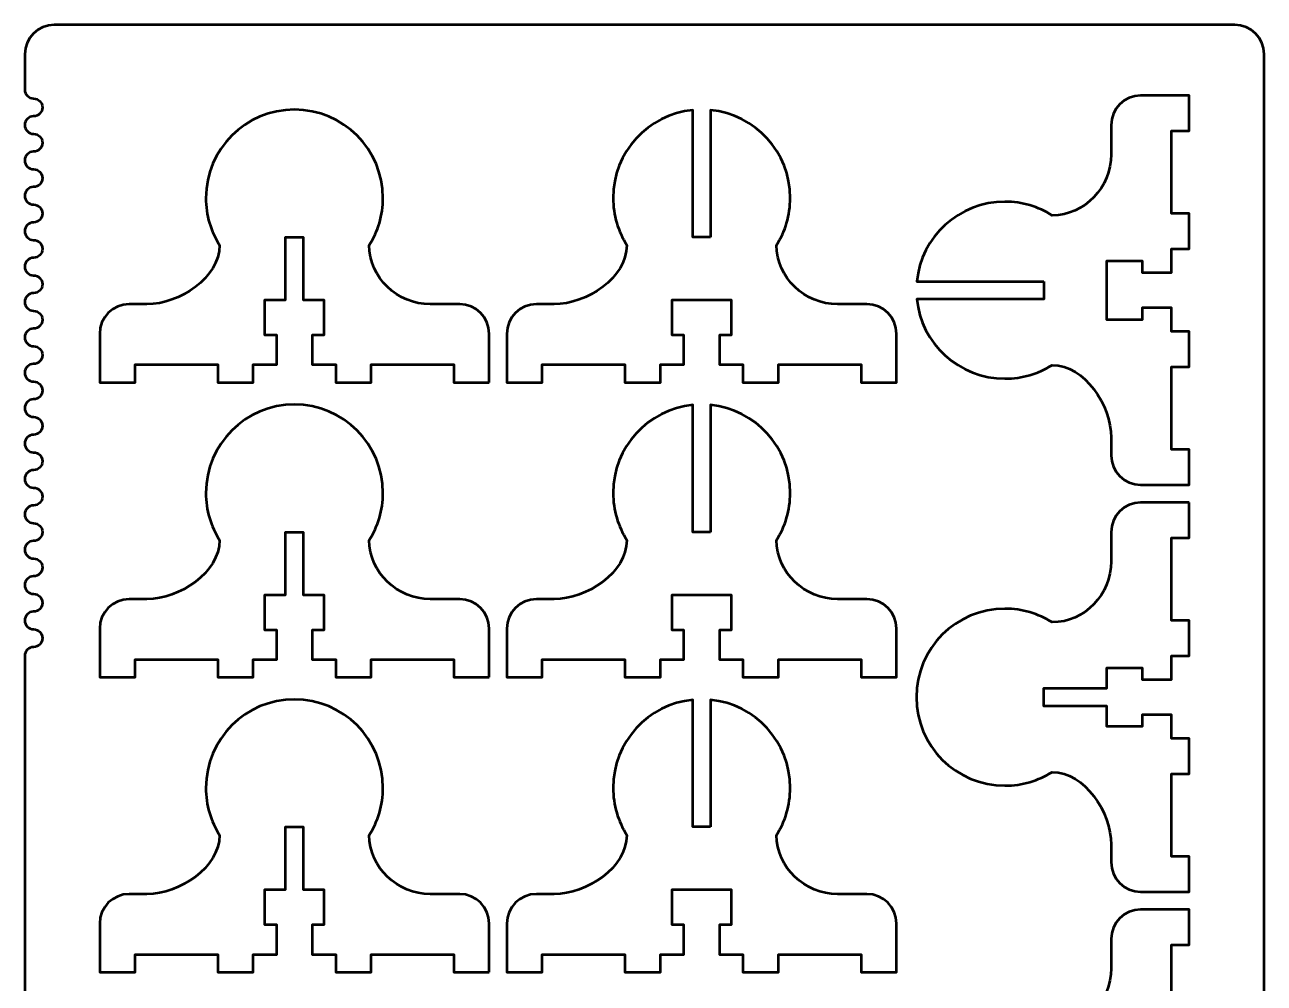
# Model space of a CAD drawing. Header units: centimetres. Extents: x -21 to 0, y -29.7 to 0.
# Drawn here: x -21 to 0, y -16.25 to 0 of the extents above; entities that cross this region are included whole.
import ezdxf

# ---------------------------------------------------------------- set-up
doc = ezdxf.new("R2010")
doc.units = ezdxf.units.CM
doc.header["$MEASUREMENT"] = 0
doc.layers.add('Layer 1', color=7, linetype='Continuous')

msp = doc.modelspace()

# ---------------------------------------------------------------- linework, layer by layer
at = {"layer": 'Layer 1', "color": 1, "lineweight": 53}
msp.add_open_spline([(-21.00003, -29.19995), (-21.00003, -29.19995), (-21.00003, -10.69992), (-21.00003, -10.69992), (-21.00003, -10.69992), (-21.00003, -10.61709), (-20.93286, -10.54992), (-20.85003, -10.54992), (-20.85003, -10.54992), (-20.7672, -10.54992), (-20.70003, -10.48275), (-20.70003, -10.39992), (-20.70003, -10.39992), (-20.70003, -10.31709), (-20.7672, -10.24992), (-20.85003, -10.24992), (-20.85003, -10.24992), (-20.93286, -10.24992), (-21.00003, -10.18275), (-21.00003, -10.09992), (-21.00003, -10.09992), (-21.00003, -10.01709), (-20.93286, -9.94992), (-20.85003, -9.94992), (-20.85003, -9.94992), (-20.7672, -9.94992), (-20.70003, -9.88275), (-20.70003, -9.79992), (-20.70003, -9.79992), (-20.70003, -9.71709), (-20.7672, -9.64992), (-20.85003, -9.64992), (-20.85003, -9.64992), (-20.93286, -9.64992), (-21.00003, -9.58275), (-21.00003, -9.49992), (-21.00003, -9.49992), (-21.00003, -9.41709), (-20.93286, -9.34992), (-20.85003, -9.34992), (-20.85003, -9.34992), (-20.7672, -9.34992), (-20.70003, -9.28275), (-20.70003, -9.19992), (-20.70003, -9.19992), (-20.70003, -9.11709), (-20.7672, -9.04992), (-20.85003, -9.04992), (-20.85003, -9.04992), (-20.93286, -9.04992), (-21.00003, -8.98275), (-21.00003, -8.89992), (-21.00003, -8.89992), (-21.00003, -8.81709), (-20.93286, -8.74992), (-20.85003, -8.74992), (-20.85003, -8.74992), (-20.7672, -8.74992), (-20.70003, -8.68275), (-20.70003, -8.59992), (-20.70003, -8.59992), (-20.70003, -8.51709), (-20.7672, -8.44992), (-20.85003, -8.44992), (-20.85003, -8.44992), (-20.93286, -8.44992), (-21.00003, -8.38275), (-21.00003, -8.29992), (-21.00003, -8.29992), (-21.00003, -8.21709), (-20.93286, -8.14992), (-20.85003, -8.14992), (-20.85003, -8.14992), (-20.7672, -8.14992), (-20.70003, -8.08275), (-20.70003, -7.99992), (-20.70003, -7.99992), (-20.70003, -7.91709), (-20.7672, -7.84992), (-20.85003, -7.84992), (-20.85003, -7.84992), (-20.93286, -7.84992), (-21.00003, -7.78275), (-21.00003, -7.69992), (-21.00003, -7.69992), (-21.00003, -7.61709), (-20.93286, -7.54992), (-20.85003, -7.54992), (-20.85003, -7.54992), (-20.7672, -7.54992), (-20.70003, -7.48275), (-20.70003, -7.39992), (-20.70003, -7.39992), (-20.70003, -7.31709), (-20.7672, -7.24992), (-20.85003, -7.24992), (-20.85003, -7.24992), (-20.93286, -7.24992), (-21.00003, -7.18275), (-21.00003, -7.09992), (-21.00003, -7.09992), (-21.00003, -7.01709), (-20.93286, -6.94992), (-20.85003, -6.94992), (-20.85003, -6.94992), (-20.7672, -6.94992), (-20.70003, -6.88275), (-20.70003, -6.79992), (-20.70003, -6.79992), (-20.70003, -6.71709), (-20.7672, -6.64992), (-20.85003, -6.64992), (-20.85003, -6.64992), (-20.93286, -6.64992), (-21.00003, -6.58275), (-21.00003, -6.49992), (-21.00003, -6.49992), (-21.00003, -6.41709), (-20.93286, -6.34992), (-20.85003, -6.34992), (-20.85003, -6.34992), (-20.7672, -6.34992), (-20.70003, -6.28275), (-20.70003, -6.19992), (-20.70003, -6.19992), (-20.70003, -6.11709), (-20.7672, -6.04992), (-20.85003, -6.04992), (-20.85003, -6.04992), (-20.93286, -6.04992), (-21.00003, -5.98275), (-21.00003, -5.89992), (-21.00003, -5.89992), (-21.00003, -5.81709), (-20.93286, -5.74992), (-20.85003, -5.74992), (-20.85003, -5.74992), (-20.7672, -5.74992), (-20.70003, -5.68275), (-20.70003, -5.59992), (-20.70003, -5.59992), (-20.70003, -5.51709), (-20.7672, -5.44992), (-20.85003, -5.44992), (-20.85003, -5.44992), (-20.93286, -5.44992), (-21.00003, -5.38275), (-21.00003, -5.29992), (-21.00003, -5.29992), (-21.00003, -5.21709), (-20.93286, -5.14992), (-20.85003, -5.14992), (-20.85003, -5.14992), (-20.7672, -5.14992), (-20.70003, -5.08275), (-20.70003, -4.99992), (-20.70003, -4.99992), (-20.70003, -4.91709), (-20.7672, -4.84992), (-20.85003, -4.84992), (-20.85003, -4.84992), (-20.93286, -4.84992), (-21.00003, -4.78275), (-21.00003, -4.69992), (-21.00003, -4.69992), (-21.00003, -4.61709), (-20.93286, -4.54992), (-20.85003, -4.54992), (-20.85003, -4.54992), (-20.7672, -4.54992), (-20.70003, -4.48275), (-20.70003, -4.39992), (-20.70003, -4.39992), (-20.70003, -4.31709), (-20.7672, -4.24992), (-20.85003, -4.24992), (-20.85003, -4.24992), (-20.93286, -4.24992), (-21.00003, -4.18275), (-21.00003, -4.09992), (-21.00003, -4.09992), (-21.00003, -4.01709), (-20.93286, -3.94992), (-20.85003, -3.94992), (-20.85003, -3.94992), (-20.7672, -3.94992), (-20.70003, -3.88275), (-20.70003, -3.79992), (-20.70003, -3.79992), (-20.70003, -3.71709), (-20.7672, -3.64992), (-20.85003, -3.64992), (-20.85003, -3.64992), (-20.93286, -3.64992), (-21.00003, -3.58275), (-21.00003, -3.49992), (-21.00003, -3.49992), (-21.00003, -3.41709), (-20.93286, -3.34992), (-20.85003, -3.34992), (-20.85003, -3.34992), (-20.7672, -3.34992), (-20.70003, -3.28275), (-20.70003, -3.19992), (-20.70003, -3.19992), (-20.70003, -3.11709), (-20.7672, -3.04992), (-20.85003, -3.04992), (-20.85003, -3.04992), (-20.93286, -3.04992), (-21.00003, -2.98275), (-21.00003, -2.89992), (-21.00003, -2.89992), (-21.00003, -2.81709), (-20.93286, -2.74992), (-20.85003, -2.74992), (-20.85003, -2.74992), (-20.7672, -2.74992), (-20.70003, -2.68275), (-20.70003, -2.59992), (-20.70003, -2.59992), (-20.70003, -2.51709), (-20.7672, -2.44992), (-20.85003, -2.44992), (-20.85003, -2.44992), (-20.93286, -2.44992), (-21.00003, -2.38275), (-21.00003, -2.29992), (-21.00003, -2.29992), (-21.00003, -2.21709), (-20.93286, -2.14992), (-20.85003, -2.14992), (-20.85003, -2.14992), (-20.7672, -2.14992), (-20.70003, -2.08275), (-20.70003, -1.99992), (-20.70003, -1.99992), (-20.70003, -1.91709), (-20.7672, -1.84992), (-20.85003, -1.84992), (-20.85003, -1.84992), (-20.93286, -1.84992), (-21.00003, -1.78275), (-21.00003, -1.69992), (-21.00003, -1.69992), (-21.00003, -1.61709), (-20.93286, -1.54992), (-20.85003, -1.54992), (-20.85003, -1.54992), (-20.7672, -1.54992), (-20.70003, -1.48275), (-20.70003, -1.39992), (-20.70003, -1.39992), (-20.70003, -1.31709), (-20.7672, -1.24992), (-20.85003, -1.24992), (-20.85003, -1.24992), (-20.93286, -1.24992), (-21.00003, -1.18275), (-21.00003, -1.09992), (-21.00003, -1.09992), (-21.00003, -1.09992), (-21.00003, -0.49992), (-21.00003, -0.49992), (-21.00003, -0.49992), (-21.00003, -0.22295), (-20.77694, 0.00004), (-20.49994, 0.00004), (-20.49994, 0.00004), (-20.49994, 0.00004), (-0.50008, 0.00004), (-0.50008, 0.00004), (-0.50008, 0.00004), (-0.22294, 0.00004), (0.00002, -0.22295), (0.00002, -0.49992), (0.00002, -0.49992), (0.00002, -0.49992), (0.00002, -29.19995), (0.00002, -29.19995), (0.00002, -29.19995), (0.00002, -29.47695), (-0.22294, -29.70004), (-0.50008, -29.70004), (-0.50008, -29.70004), (-0.50008, -29.70004), (-20.49994, -29.70004), (-20.49994, -29.70004), (-20.49994, -29.70004), (-20.77694, -29.70004), (-21.00003, -29.47695), (-21.00003, -29.19995)], degree=3, knots=[0, 0, 0, 0, 0.01369863, 0.01369863, 0.01369863, 0.01369863, 0.02739726, 0.02739726, 0.02739726, 0.02739726, 0.04109589, 0.04109589, 0.04109589, 0.04109589, 0.05479452, 0.05479452, 0.05479452, 0.05479452, 0.06849315, 0.06849315, 0.06849315, 0.06849315, 0.08219178, 0.08219178, 0.08219178, 0.08219178, 0.09589041, 0.09589041, 0.09589041, 0.09589041, 0.10958904, 0.10958904, 0.10958904, 0.10958904, 0.12328767, 0.12328767, 0.12328767, 0.12328767, 0.1369863, 0.1369863, 0.1369863, 0.1369863, 0.15068493, 0.15068493, 0.15068493, 0.15068493, 0.16438356, 0.16438356, 0.16438356, 0.16438356, 0.17808219, 0.17808219, 0.17808219, 0.17808219, 0.19178082, 0.19178082, 0.19178082, 0.19178082, 0.20547945, 0.20547945, 0.20547945, 0.20547945, 0.21917808, 0.21917808, 0.21917808, 0.21917808, 0.23287671, 0.23287671, 0.23287671, 0.23287671, 0.24657534, 0.24657534, 0.24657534, 0.24657534, 0.26027397, 0.26027397, 0.26027397, 0.26027397, 0.2739726, 0.2739726, 0.2739726, 0.2739726, 0.28767123, 0.28767123, 0.28767123, 0.28767123, 0.30136986, 0.30136986, 0.30136986, 0.30136986, 0.31506849, 0.31506849, 0.31506849, 0.31506849, 0.32876712, 0.32876712, 0.32876712, 0.32876712, 0.34246575, 0.34246575, 0.34246575, 0.34246575, 0.35616438, 0.35616438, 0.35616438, 0.35616438, 0.36986301, 0.36986301, 0.36986301, 0.36986301, 0.38356164, 0.38356164, 0.38356164, 0.38356164, 0.39726027, 0.39726027, 0.39726027, 0.39726027, 0.4109589, 0.4109589, 0.4109589, 0.4109589, 0.42465753, 0.42465753, 0.42465753, 0.42465753, 0.43835616, 0.43835616, 0.43835616, 0.43835616, 0.45205479, 0.45205479, 0.45205479, 0.45205479, 0.46575342, 0.46575342, 0.46575342, 0.46575342, 0.47945205, 0.47945205, 0.47945205, 0.47945205, 0.49315068, 0.49315068, 0.49315068, 0.49315068, 0.50684932, 0.50684932, 0.50684932, 0.50684932, 0.52054795, 0.52054795, 0.52054795, 0.52054795, 0.53424658, 0.53424658, 0.53424658, 0.53424658, 0.54794521, 0.54794521, 0.54794521, 0.54794521, 0.56164384, 0.56164384, 0.56164384, 0.56164384, 0.57534247, 0.57534247, 0.57534247, 0.57534247, 0.5890411, 0.5890411, 0.5890411, 0.5890411, 0.60273973, 0.60273973, 0.60273973, 0.60273973, 0.61643836, 0.61643836, 0.61643836, 0.61643836, 0.63013699, 0.63013699, 0.63013699, 0.63013699, 0.64383562, 0.64383562, 0.64383562, 0.64383562, 0.65753425, 0.65753425, 0.65753425, 0.65753425, 0.67123288, 0.67123288, 0.67123288, 0.67123288, 0.68493151, 0.68493151, 0.68493151, 0.68493151, 0.69863014, 0.69863014, 0.69863014, 0.69863014, 0.71232877, 0.71232877, 0.71232877, 0.71232877, 0.7260274, 0.7260274, 0.7260274, 0.7260274, 0.73972603, 0.73972603, 0.73972603, 0.73972603, 0.75342466, 0.75342466, 0.75342466, 0.75342466, 0.76712329, 0.76712329, 0.76712329, 0.76712329, 0.78082192, 0.78082192, 0.78082192, 0.78082192, 0.79452055, 0.79452055, 0.79452055, 0.79452055, 0.80821918, 0.80821918, 0.80821918, 0.80821918, 0.82191781, 0.82191781, 0.82191781, 0.82191781, 0.83561644, 0.83561644, 0.83561644, 0.83561644, 0.84931507, 0.84931507, 0.84931507, 0.84931507, 0.8630137, 0.8630137, 0.8630137, 0.8630137, 0.87671233, 0.87671233, 0.87671233, 0.87671233, 0.89041096, 0.89041096, 0.89041096, 0.89041096, 0.90410959, 0.90410959, 0.90410959, 0.90410959, 0.91780822, 0.91780822, 0.91780822, 0.91780822, 0.93150685, 0.93150685, 0.93150685, 0.93150685, 0.94520548, 0.94520548, 0.94520548, 0.94520548, 0.95890411, 0.95890411, 0.95890411, 0.95890411, 0.97260274, 0.97260274, 0.97260274, 0.97260274, 0.98630137, 0.98630137, 0.98630137, 0.98630137, 1, 1, 1, 1], dxfattribs=at)
at = {"layer": 'Layer 1', "color": 3, "lineweight": 53}
for points in [[(-3.73124, -4.35), (-3.73124, -4.35), (-5.88629, -4.35), (-5.88629, -4.35), (-5.88629, -4.35), (-5.811, -3.59212), (-5.17139, -3), (-4.39374, -3), (-4.39374, -3), (-4.09963, -3), (-3.82531, -3.08476), (-3.59374, -3.23109), (-3.59374, -3.23109), (-3.59374, -3.23109), (-3.59374, -3.23109), (-3.59374, -3.23109), (-3.59374, -3.23109), (-3.04155, -3.23109), (-2.59374, -2.75219), (-2.59374, -2.2), (-2.59374, -2.2), (-2.59374, -2.2), (-2.59374, -1.7), (-2.59374, -1.7), (-2.59374, -1.7), (-2.59374, -1.42391), (-2.36983, -1.2), (-2.09374, -1.2), (-2.09374, -1.2), (-2.09374, -1.2), (-2.09374, -1.2), (-2.09374, -1.2), (-2.09374, -1.2), (-2.09374, -1.2), (-1.56874, -1.2), (-1.56874, -1.2), (-1.56874, -1.2), (-1.56874, -1.2), (-1.26875, -1.2), (-1.26875, -1.2), (-1.26875, -1.2), (-1.26875, -1.2), (-1.26875, -1.8), (-1.26875, -1.8), (-1.26875, -1.8), (-1.26875, -1.8), (-1.56874, -1.8), (-1.56874, -1.8), (-1.56874, -1.8), (-1.56874, -1.8), (-1.56874, -3.2), (-1.56874, -3.2), (-1.56874, -3.2), (-1.56874, -3.2), (-1.26875, -3.2), (-1.26875, -3.2), (-1.26875, -3.2), (-1.26875, -3.2), (-1.26875, -3.8), (-1.26875, -3.8), (-1.26875, -3.8), (-1.26875, -3.8), (-1.56874, -3.8), (-1.56874, -3.8), (-1.56874, -3.8), (-1.56874, -3.8), (-1.56874, -4.2), (-1.56874, -4.2), (-1.56874, -4.2), (-1.56874, -4.2), (-2.06875, -4.2), (-2.06875, -4.2), (-2.06875, -4.2), (-2.06875, -4.2), (-2.06876, -4), (-2.06876, -4), (-2.06876, -4), (-2.06876, -4), (-2.66875, -4), (-2.66875, -4), (-2.66875, -4), (-2.66875, -4), (-2.66875, -5), (-2.66875, -5), (-2.66875, -5), (-2.66875, -5), (-2.06876, -5), (-2.06876, -5), (-2.06876, -5), (-2.06876, -5), (-2.06875, -4.8), (-2.06875, -4.8), (-2.06875, -4.8), (-2.06875, -4.8), (-1.56874, -4.8), (-1.56874, -4.8), (-1.56874, -4.8), (-1.56874, -4.8), (-1.56874, -5.2), (-1.56874, -5.2), (-1.56874, -5.2), (-1.56874, -5.2), (-1.26875, -5.2), (-1.26875, -5.2), (-1.26875, -5.2), (-1.26875, -5.2), (-1.26875, -5.8), (-1.26875, -5.8), (-1.26875, -5.8), (-1.26875, -5.8), (-1.56874, -5.8), (-1.56874, -5.8), (-1.56874, -5.8), (-1.56874, -5.8), (-1.56874, -7.2), (-1.56874, -7.2), (-1.56874, -7.2), (-1.56874, -7.2), (-1.26875, -7.2), (-1.26875, -7.2), (-1.26875, -7.2), (-1.26875, -7.2), (-1.26875, -7.8), (-1.26875, -7.8), (-1.26875, -7.8), (-1.26875, -7.8), (-1.56874, -7.8), (-1.56874, -7.8), (-1.56874, -7.8), (-1.56874, -7.8), (-2.09374, -7.8), (-2.09374, -7.8), (-2.09374, -7.8), (-2.09374, -7.8), (-2.09374, -7.8), (-2.09374, -7.8), (-2.09374, -7.8), (-2.36983, -7.8), (-2.59374, -7.57609), (-2.59374, -7.3), (-2.59374, -7.3), (-2.59374, -7.3), (-2.59374, -7), (-2.59374, -7), (-2.59374, -7), (-2.59374, -6.44781), (-3.04155, -5.76891), (-3.59374, -5.76891), (-3.59374, -5.76891), (-3.59374, -5.76891), (-3.59374, -5.76891), (-3.59374, -5.76891), (-3.59374, -5.76891), (-3.82531, -5.91524), (-4.09963, -6), (-4.39374, -6), (-4.39374, -6), (-5.17139, -6), (-5.811, -5.40788), (-5.88629, -4.65), (-5.88629, -4.65), (-5.88629, -4.65), (-3.73124, -4.65), (-3.73124, -4.65), (-3.73124, -4.65), (-3.73124, -4.65), (-3.73124, -4.65), (-3.73124, -4.65), (-3.73124, -4.65), (-3.73124, -4.65), (-3.73124, -4.35), (-3.73124, -4.35)], [(-13.13125, -6.0625), (-13.13125, -6.0625), (-13.73125, -6.0625), (-13.73125, -6.0625), (-13.73125, -6.0625), (-13.73125, -6.0625), (-13.73125, -5.76251), (-13.73125, -5.76251), (-13.73125, -5.76251), (-13.73125, -5.76251), (-15.13125, -5.76251), (-15.13125, -5.76251), (-15.13125, -5.76251), (-15.13125, -5.76251), (-15.13125, -6.0625), (-15.13125, -6.0625), (-15.13125, -6.0625), (-15.13125, -6.0625), (-15.73125, -6.0625), (-15.73125, -6.0625), (-15.73125, -6.0625), (-15.73125, -6.0625), (-15.73125, -5.76251), (-15.73125, -5.76251), (-15.73125, -5.76251), (-15.73125, -5.76251), (-16.13125, -5.76251), (-16.13125, -5.76251), (-16.13125, -5.76251), (-16.13125, -5.76251), (-16.13125, -5.2625), (-16.13125, -5.2625), (-16.13125, -5.2625), (-16.13125, -5.2625), (-15.93125, -5.26249), (-15.93125, -5.26249), (-15.93125, -5.26249), (-15.93125, -5.26249), (-15.93125, -4.6625), (-15.93125, -4.6625), (-15.93125, -4.6625), (-15.93125, -4.6625), (-16.28125, -4.6625), (-16.28125, -4.6625), (-16.28125, -4.6625), (-16.28125, -4.6625), (-16.28125, -3.60001), (-16.28125, -3.60001), (-16.28125, -3.60001), (-16.28125, -3.60001), (-16.58125, -3.60001), (-16.58125, -3.60001), (-16.58125, -3.60001), (-16.58125, -3.60001), (-16.58125, -4.6625), (-16.58125, -4.6625), (-16.58125, -4.6625), (-16.58125, -4.6625), (-16.93125, -4.6625), (-16.93125, -4.6625), (-16.93125, -4.6625), (-16.93125, -4.6625), (-16.93125, -5.26249), (-16.93125, -5.26249), (-16.93125, -5.26249), (-16.93125, -5.26249), (-16.73125, -5.2625), (-16.73125, -5.2625), (-16.73125, -5.2625), (-16.73125, -5.2625), (-16.73125, -5.76251), (-16.73125, -5.76251), (-16.73125, -5.76251), (-16.73125, -5.76251), (-17.13125, -5.76251), (-17.13125, -5.76251), (-17.13125, -5.76251), (-17.13125, -5.76251), (-17.13125, -6.0625), (-17.13125, -6.0625), (-17.13125, -6.0625), (-17.13125, -6.0625), (-17.73125, -6.0625), (-17.73125, -6.0625), (-17.73125, -6.0625), (-17.73125, -6.0625), (-17.73125, -5.76251), (-17.73125, -5.76251), (-17.73125, -5.76251), (-17.73125, -5.76251), (-19.13125, -5.76251), (-19.13125, -5.76251), (-19.13125, -5.76251), (-19.13125, -5.76251), (-19.13125, -6.0625), (-19.13125, -6.0625), (-19.13125, -6.0625), (-19.13125, -6.0625), (-19.73125, -6.0625), (-19.73125, -6.0625), (-19.73125, -6.0625), (-19.73125, -6.0625), (-19.73125, -5.76251), (-19.73125, -5.76251), (-19.73125, -5.76251), (-19.73125, -5.76251), (-19.73125, -5.23751), (-19.73125, -5.23751), (-19.73125, -5.23751), (-19.73125, -5.23751), (-19.73125, -5.23751), (-19.73125, -5.23751), (-19.73125, -5.23751), (-19.73125, -4.96142), (-19.50734, -4.73751), (-19.23125, -4.73751), (-19.23125, -4.73751), (-19.23125, -4.73751), (-18.93125, -4.73751), (-18.93125, -4.73751), (-18.93125, -4.73751), (-18.37906, -4.73751), (-17.70016, -4.2897), (-17.70016, -3.73751), (-17.70016, -3.73751), (-17.70016, -3.73751), (-17.70016, -3.73751), (-17.70016, -3.73751), (-17.70016, -3.73751), (-17.84649, -3.50594), (-17.93125, -3.23162), (-17.93125, -2.93751), (-17.93125, -2.93751), (-17.93125, -2.10923), (-17.25953, -1.43751), (-16.43125, -1.43751), (-16.43125, -1.43751), (-15.60297, -1.43751), (-14.93125, -2.10923), (-14.93125, -2.93751), (-14.93125, -2.93751), (-14.93125, -3.23162), (-15.01601, -3.50594), (-15.16234, -3.73751), (-15.16234, -3.73751), (-15.16234, -3.73751), (-15.16234, -3.73751), (-15.16234, -3.73751), (-15.16234, -3.73751), (-15.16234, -4.2897), (-14.68344, -4.73751), (-14.13125, -4.73751), (-14.13125, -4.73751), (-14.13125, -4.73751), (-13.63125, -4.73751), (-13.63125, -4.73751), (-13.63125, -4.73751), (-13.35516, -4.73751), (-13.13125, -4.96142), (-13.13125, -5.23751), (-13.13125, -5.23751), (-13.13125, -5.23751), (-13.13125, -5.23751), (-13.13125, -5.23751), (-13.13125, -5.23751), (-13.13125, -5.23751), (-13.13125, -5.76251), (-13.13125, -5.76251), (-13.13125, -5.76251), (-13.13125, -5.76251), (-13.13125, -6.0625), (-13.13125, -6.0625)], [(-9.38125, -3.60001), (-9.38125, -3.60001), (-9.38125, -1.44496), (-9.38125, -1.44496), (-9.38125, -1.44496), (-8.62337, -1.52025), (-8.03125, -2.15986), (-8.03125, -2.93751), (-8.03125, -2.93751), (-8.03125, -3.23162), (-8.11601, -3.50594), (-8.26234, -3.73751), (-8.26234, -3.73751), (-8.26234, -3.73751), (-8.26234, -3.73751), (-8.26234, -3.73751), (-8.26234, -3.73751), (-8.26234, -4.2897), (-7.78344, -4.73751), (-7.23125, -4.73751), (-7.23125, -4.73751), (-7.23125, -4.73751), (-6.73125, -4.73751), (-6.73125, -4.73751), (-6.73125, -4.73751), (-6.45516, -4.73751), (-6.23125, -4.96142), (-6.23125, -5.23751), (-6.23125, -5.23751), (-6.23125, -5.23751), (-6.23125, -5.23751), (-6.23125, -5.23751), (-6.23125, -5.23751), (-6.23125, -5.23751), (-6.23125, -5.76251), (-6.23125, -5.76251), (-6.23125, -5.76251), (-6.23125, -5.76251), (-6.23125, -6.0625), (-6.23125, -6.0625), (-6.23125, -6.0625), (-6.23125, -6.0625), (-6.83125, -6.0625), (-6.83125, -6.0625), (-6.83125, -6.0625), (-6.83125, -6.0625), (-6.83125, -5.76251), (-6.83125, -5.76251), (-6.83125, -5.76251), (-6.83125, -5.76251), (-8.23125, -5.76251), (-8.23125, -5.76251), (-8.23125, -5.76251), (-8.23125, -5.76251), (-8.23125, -6.0625), (-8.23125, -6.0625), (-8.23125, -6.0625), (-8.23125, -6.0625), (-8.83125, -6.0625), (-8.83125, -6.0625), (-8.83125, -6.0625), (-8.83125, -6.0625), (-8.83125, -5.76251), (-8.83125, -5.76251), (-8.83125, -5.76251), (-8.83125, -5.76251), (-9.23125, -5.76251), (-9.23125, -5.76251), (-9.23125, -5.76251), (-9.23125, -5.76251), (-9.23125, -5.2625), (-9.23125, -5.2625), (-9.23125, -5.2625), (-9.23125, -5.2625), (-9.03125, -5.26249), (-9.03125, -5.26249), (-9.03125, -5.26249), (-9.03125, -5.26249), (-9.03125, -4.6625), (-9.03125, -4.6625), (-9.03125, -4.6625), (-9.03125, -4.6625), (-10.03125, -4.6625), (-10.03125, -4.6625), (-10.03125, -4.6625), (-10.03125, -4.6625), (-10.03125, -5.26249), (-10.03125, -5.26249), (-10.03125, -5.26249), (-10.03125, -5.26249), (-9.83125, -5.2625), (-9.83125, -5.2625), (-9.83125, -5.2625), (-9.83125, -5.2625), (-9.83125, -5.76251), (-9.83125, -5.76251), (-9.83125, -5.76251), (-9.83125, -5.76251), (-10.23125, -5.76251), (-10.23125, -5.76251), (-10.23125, -5.76251), (-10.23125, -5.76251), (-10.23125, -6.0625), (-10.23125, -6.0625), (-10.23125, -6.0625), (-10.23125, -6.0625), (-10.83125, -6.0625), (-10.83125, -6.0625), (-10.83125, -6.0625), (-10.83125, -6.0625), (-10.83125, -5.76251), (-10.83125, -5.76251), (-10.83125, -5.76251), (-10.83125, -5.76251), (-12.23125, -5.76251), (-12.23125, -5.76251), (-12.23125, -5.76251), (-12.23125, -5.76251), (-12.23125, -6.0625), (-12.23125, -6.0625), (-12.23125, -6.0625), (-12.23125, -6.0625), (-12.83125, -6.0625), (-12.83125, -6.0625), (-12.83125, -6.0625), (-12.83125, -6.0625), (-12.83125, -5.76251), (-12.83125, -5.76251), (-12.83125, -5.76251), (-12.83125, -5.76251), (-12.83125, -5.23751), (-12.83125, -5.23751), (-12.83125, -5.23751), (-12.83125, -5.23751), (-12.83125, -5.23751), (-12.83125, -5.23751), (-12.83125, -5.23751), (-12.83125, -4.96142), (-12.60734, -4.73751), (-12.33125, -4.73751), (-12.33125, -4.73751), (-12.33125, -4.73751), (-12.03125, -4.73751), (-12.03125, -4.73751), (-12.03125, -4.73751), (-11.47906, -4.73751), (-10.80016, -4.2897), (-10.80016, -3.73751), (-10.80016, -3.73751), (-10.80016, -3.73751), (-10.80016, -3.73751), (-10.80016, -3.73751), (-10.80016, -3.73751), (-10.94649, -3.50594), (-11.03125, -3.23162), (-11.03125, -2.93751), (-11.03125, -2.93751), (-11.03125, -2.15986), (-10.43913, -1.52025), (-9.68125, -1.44496), (-9.68125, -1.44496), (-9.68125, -1.44496), (-9.68125, -3.60001), (-9.68125, -3.60001), (-9.68125, -3.60001), (-9.68125, -3.60001), (-9.68125, -3.60001), (-9.68125, -3.60001), (-9.68125, -3.60001), (-9.68125, -3.60001), (-9.38125, -3.60001), (-9.38125, -3.60001)], [(-13.13125, -11.0625), (-13.13125, -11.0625), (-13.73125, -11.0625), (-13.73125, -11.0625), (-13.73125, -11.0625), (-13.73125, -11.0625), (-13.73125, -10.76251), (-13.73125, -10.76251), (-13.73125, -10.76251), (-13.73125, -10.76251), (-15.13125, -10.76251), (-15.13125, -10.76251), (-15.13125, -10.76251), (-15.13125, -10.76251), (-15.13125, -11.0625), (-15.13125, -11.0625), (-15.13125, -11.0625), (-15.13125, -11.0625), (-15.73125, -11.0625), (-15.73125, -11.0625), (-15.73125, -11.0625), (-15.73125, -11.0625), (-15.73125, -10.76251), (-15.73125, -10.76251), (-15.73125, -10.76251), (-15.73125, -10.76251), (-16.13125, -10.76251), (-16.13125, -10.76251), (-16.13125, -10.76251), (-16.13125, -10.76251), (-16.13125, -10.2625), (-16.13125, -10.2625), (-16.13125, -10.2625), (-16.13125, -10.2625), (-15.93125, -10.26249), (-15.93125, -10.26249), (-15.93125, -10.26249), (-15.93125, -10.26249), (-15.93125, -9.6625), (-15.93125, -9.6625), (-15.93125, -9.6625), (-15.93125, -9.6625), (-16.28125, -9.6625), (-16.28125, -9.6625), (-16.28125, -9.6625), (-16.28125, -9.6625), (-16.28125, -8.60001), (-16.28125, -8.60001), (-16.28125, -8.60001), (-16.28125, -8.60001), (-16.58125, -8.60001), (-16.58125, -8.60001), (-16.58125, -8.60001), (-16.58125, -8.60001), (-16.58125, -9.6625), (-16.58125, -9.6625), (-16.58125, -9.6625), (-16.58125, -9.6625), (-16.93125, -9.6625), (-16.93125, -9.6625), (-16.93125, -9.6625), (-16.93125, -9.6625), (-16.93125, -10.26249), (-16.93125, -10.26249), (-16.93125, -10.26249), (-16.93125, -10.26249), (-16.73125, -10.2625), (-16.73125, -10.2625), (-16.73125, -10.2625), (-16.73125, -10.2625), (-16.73125, -10.76251), (-16.73125, -10.76251), (-16.73125, -10.76251), (-16.73125, -10.76251), (-17.13125, -10.76251), (-17.13125, -10.76251), (-17.13125, -10.76251), (-17.13125, -10.76251), (-17.13125, -11.0625), (-17.13125, -11.0625), (-17.13125, -11.0625), (-17.13125, -11.0625), (-17.73125, -11.0625), (-17.73125, -11.0625), (-17.73125, -11.0625), (-17.73125, -11.0625), (-17.73125, -10.76251), (-17.73125, -10.76251), (-17.73125, -10.76251), (-17.73125, -10.76251), (-19.13125, -10.76251), (-19.13125, -10.76251), (-19.13125, -10.76251), (-19.13125, -10.76251), (-19.13125, -11.0625), (-19.13125, -11.0625), (-19.13125, -11.0625), (-19.13125, -11.0625), (-19.73125, -11.0625), (-19.73125, -11.0625), (-19.73125, -11.0625), (-19.73125, -11.0625), (-19.73125, -10.76251), (-19.73125, -10.76251), (-19.73125, -10.76251), (-19.73125, -10.76251), (-19.73125, -10.23751), (-19.73125, -10.23751), (-19.73125, -10.23751), (-19.73125, -10.23751), (-19.73125, -10.23751), (-19.73125, -10.23751), (-19.73125, -10.23751), (-19.73125, -9.96142), (-19.50734, -9.73751), (-19.23125, -9.73751), (-19.23125, -9.73751), (-19.23125, -9.73751), (-18.93125, -9.73751), (-18.93125, -9.73751), (-18.93125, -9.73751), (-18.37906, -9.73751), (-17.70016, -9.2897), (-17.70016, -8.73751), (-17.70016, -8.73751), (-17.70016, -8.73751), (-17.70016, -8.73751), (-17.70016, -8.73751), (-17.70016, -8.73751), (-17.84649, -8.50594), (-17.93125, -8.23162), (-17.93125, -7.93751), (-17.93125, -7.93751), (-17.93125, -7.10923), (-17.25953, -6.43751), (-16.43125, -6.43751), (-16.43125, -6.43751), (-15.60297, -6.43751), (-14.93125, -7.10923), (-14.93125, -7.93751), (-14.93125, -7.93751), (-14.93125, -8.23162), (-15.01601, -8.50594), (-15.16234, -8.73751), (-15.16234, -8.73751), (-15.16234, -8.73751), (-15.16234, -8.73751), (-15.16234, -8.73751), (-15.16234, -8.73751), (-15.16234, -9.2897), (-14.68344, -9.73751), (-14.13125, -9.73751), (-14.13125, -9.73751), (-14.13125, -9.73751), (-13.63125, -9.73751), (-13.63125, -9.73751), (-13.63125, -9.73751), (-13.35516, -9.73751), (-13.13125, -9.96142), (-13.13125, -10.23751), (-13.13125, -10.23751), (-13.13125, -10.23751), (-13.13125, -10.23751), (-13.13125, -10.23751), (-13.13125, -10.23751), (-13.13125, -10.23751), (-13.13125, -10.76251), (-13.13125, -10.76251), (-13.13125, -10.76251), (-13.13125, -10.76251), (-13.13125, -11.0625), (-13.13125, -11.0625)], [(-9.38125, -8.60001), (-9.38125, -8.60001), (-9.38125, -6.44496), (-9.38125, -6.44496), (-9.38125, -6.44496), (-8.62337, -6.52025), (-8.03125, -7.15986), (-8.03125, -7.93751), (-8.03125, -7.93751), (-8.03125, -8.23162), (-8.11601, -8.50594), (-8.26234, -8.73751), (-8.26234, -8.73751), (-8.26234, -8.73751), (-8.26234, -8.73751), (-8.26234, -8.73751), (-8.26234, -8.73751), (-8.26234, -9.2897), (-7.78344, -9.73751), (-7.23125, -9.73751), (-7.23125, -9.73751), (-7.23125, -9.73751), (-6.73125, -9.73751), (-6.73125, -9.73751), (-6.73125, -9.73751), (-6.45516, -9.73751), (-6.23125, -9.96142), (-6.23125, -10.23751), (-6.23125, -10.23751), (-6.23125, -10.23751), (-6.23125, -10.23751), (-6.23125, -10.23751), (-6.23125, -10.23751), (-6.23125, -10.23751), (-6.23125, -10.76251), (-6.23125, -10.76251), (-6.23125, -10.76251), (-6.23125, -10.76251), (-6.23125, -11.0625), (-6.23125, -11.0625), (-6.23125, -11.0625), (-6.23125, -11.0625), (-6.83125, -11.0625), (-6.83125, -11.0625), (-6.83125, -11.0625), (-6.83125, -11.0625), (-6.83125, -10.76251), (-6.83125, -10.76251), (-6.83125, -10.76251), (-6.83125, -10.76251), (-8.23125, -10.76251), (-8.23125, -10.76251), (-8.23125, -10.76251), (-8.23125, -10.76251), (-8.23125, -11.0625), (-8.23125, -11.0625), (-8.23125, -11.0625), (-8.23125, -11.0625), (-8.83125, -11.0625), (-8.83125, -11.0625), (-8.83125, -11.0625), (-8.83125, -11.0625), (-8.83125, -10.76251), (-8.83125, -10.76251), (-8.83125, -10.76251), (-8.83125, -10.76251), (-9.23125, -10.76251), (-9.23125, -10.76251), (-9.23125, -10.76251), (-9.23125, -10.76251), (-9.23125, -10.2625), (-9.23125, -10.2625), (-9.23125, -10.2625), (-9.23125, -10.2625), (-9.03125, -10.26249), (-9.03125, -10.26249), (-9.03125, -10.26249), (-9.03125, -10.26249), (-9.03125, -9.6625), (-9.03125, -9.6625), (-9.03125, -9.6625), (-9.03125, -9.6625), (-10.03125, -9.6625), (-10.03125, -9.6625), (-10.03125, -9.6625), (-10.03125, -9.6625), (-10.03125, -10.26249), (-10.03125, -10.26249), (-10.03125, -10.26249), (-10.03125, -10.26249), (-9.83125, -10.2625), (-9.83125, -10.2625), (-9.83125, -10.2625), (-9.83125, -10.2625), (-9.83125, -10.76251), (-9.83125, -10.76251), (-9.83125, -10.76251), (-9.83125, -10.76251), (-10.23125, -10.76251), (-10.23125, -10.76251), (-10.23125, -10.76251), (-10.23125, -10.76251), (-10.23125, -11.0625), (-10.23125, -11.0625), (-10.23125, -11.0625), (-10.23125, -11.0625), (-10.83125, -11.0625), (-10.83125, -11.0625), (-10.83125, -11.0625), (-10.83125, -11.0625), (-10.83125, -10.76251), (-10.83125, -10.76251), (-10.83125, -10.76251), (-10.83125, -10.76251), (-12.23125, -10.76251), (-12.23125, -10.76251), (-12.23125, -10.76251), (-12.23125, -10.76251), (-12.23125, -11.0625), (-12.23125, -11.0625), (-12.23125, -11.0625), (-12.23125, -11.0625), (-12.83125, -11.0625), (-12.83125, -11.0625), (-12.83125, -11.0625), (-12.83125, -11.0625), (-12.83125, -10.76251), (-12.83125, -10.76251), (-12.83125, -10.76251), (-12.83125, -10.76251), (-12.83125, -10.23751), (-12.83125, -10.23751), (-12.83125, -10.23751), (-12.83125, -10.23751), (-12.83125, -10.23751), (-12.83125, -10.23751), (-12.83125, -10.23751), (-12.83125, -9.96142), (-12.60734, -9.73751), (-12.33125, -9.73751), (-12.33125, -9.73751), (-12.33125, -9.73751), (-12.03125, -9.73751), (-12.03125, -9.73751), (-12.03125, -9.73751), (-11.47906, -9.73751), (-10.80016, -9.2897), (-10.80016, -8.73751), (-10.80016, -8.73751), (-10.80016, -8.73751), (-10.80016, -8.73751), (-10.80016, -8.73751), (-10.80016, -8.73751), (-10.94649, -8.50594), (-11.03125, -8.23162), (-11.03125, -7.93751), (-11.03125, -7.93751), (-11.03125, -7.15986), (-10.43913, -6.52025), (-9.68125, -6.44496), (-9.68125, -6.44496), (-9.68125, -6.44496), (-9.68125, -8.60001), (-9.68125, -8.60001), (-9.68125, -8.60001), (-9.68125, -8.60001), (-9.68125, -8.60001), (-9.68125, -8.60001), (-9.68125, -8.60001), (-9.68125, -8.60001), (-9.38125, -8.60001), (-9.38125, -8.60001)], [(-1.26875, -8.1), (-1.26875, -8.1), (-1.26875, -8.7), (-1.26875, -8.7), (-1.26875, -8.7), (-1.26875, -8.7), (-1.56874, -8.7), (-1.56874, -8.7), (-1.56874, -8.7), (-1.56874, -8.7), (-1.56874, -10.1), (-1.56874, -10.1), (-1.56874, -10.1), (-1.56874, -10.1), (-1.26875, -10.1), (-1.26875, -10.1), (-1.26875, -10.1), (-1.26875, -10.1), (-1.26875, -10.7), (-1.26875, -10.7), (-1.26875, -10.7), (-1.26875, -10.7), (-1.56874, -10.7), (-1.56874, -10.7), (-1.56874, -10.7), (-1.56874, -10.7), (-1.56874, -11.1), (-1.56874, -11.1), (-1.56874, -11.1), (-1.56874, -11.1), (-2.06875, -11.1), (-2.06875, -11.1), (-2.06875, -11.1), (-2.06875, -11.1), (-2.06876, -10.9), (-2.06876, -10.9), (-2.06876, -10.9), (-2.06876, -10.9), (-2.66875, -10.9), (-2.66875, -10.9), (-2.66875, -10.9), (-2.66875, -10.9), (-2.66875, -11.25), (-2.66875, -11.25), (-2.66875, -11.25), (-2.66875, -11.25), (-3.73124, -11.25), (-3.73124, -11.25), (-3.73124, -11.25), (-3.73124, -11.25), (-3.73124, -11.55), (-3.73124, -11.55), (-3.73124, -11.55), (-3.73124, -11.55), (-2.66875, -11.55), (-2.66875, -11.55), (-2.66875, -11.55), (-2.66875, -11.55), (-2.66875, -11.9), (-2.66875, -11.9), (-2.66875, -11.9), (-2.66875, -11.9), (-2.06876, -11.9), (-2.06876, -11.9), (-2.06876, -11.9), (-2.06876, -11.9), (-2.06875, -11.7), (-2.06875, -11.7), (-2.06875, -11.7), (-2.06875, -11.7), (-1.56874, -11.7), (-1.56874, -11.7), (-1.56874, -11.7), (-1.56874, -11.7), (-1.56874, -12.1), (-1.56874, -12.1), (-1.56874, -12.1), (-1.56874, -12.1), (-1.26875, -12.1), (-1.26875, -12.1), (-1.26875, -12.1), (-1.26875, -12.1), (-1.26875, -12.7), (-1.26875, -12.7), (-1.26875, -12.7), (-1.26875, -12.7), (-1.56874, -12.7), (-1.56874, -12.7), (-1.56874, -12.7), (-1.56874, -12.7), (-1.56874, -14.1), (-1.56874, -14.1), (-1.56874, -14.1), (-1.56874, -14.1), (-1.26875, -14.1), (-1.26875, -14.1), (-1.26875, -14.1), (-1.26875, -14.1), (-1.26875, -14.7), (-1.26875, -14.7), (-1.26875, -14.7), (-1.26875, -14.7), (-1.56874, -14.7), (-1.56874, -14.7), (-1.56874, -14.7), (-1.56874, -14.7), (-2.09374, -14.7), (-2.09374, -14.7), (-2.09374, -14.7), (-2.09374, -14.7), (-2.09374, -14.7), (-2.09374, -14.7), (-2.09374, -14.7), (-2.36983, -14.7), (-2.59374, -14.47609), (-2.59374, -14.2), (-2.59374, -14.2), (-2.59374, -14.2), (-2.59374, -13.9), (-2.59374, -13.9), (-2.59374, -13.9), (-2.59374, -13.34781), (-3.04155, -12.66891), (-3.59374, -12.66891), (-3.59374, -12.66891), (-3.59374, -12.66891), (-3.59374, -12.66891), (-3.59374, -12.66891), (-3.59374, -12.66891), (-3.82531, -12.81524), (-4.09963, -12.9), (-4.39374, -12.9), (-4.39374, -12.9), (-5.22202, -12.9), (-5.89374, -12.22828), (-5.89374, -11.4), (-5.89374, -11.4), (-5.89374, -10.57172), (-5.22202, -9.9), (-4.39374, -9.9), (-4.39374, -9.9), (-4.09963, -9.9), (-3.82531, -9.98476), (-3.59374, -10.13109), (-3.59374, -10.13109), (-3.59374, -10.13109), (-3.59374, -10.13109), (-3.59374, -10.13109), (-3.59374, -10.13109), (-3.04155, -10.13109), (-2.59374, -9.65219), (-2.59374, -9.1), (-2.59374, -9.1), (-2.59374, -9.1), (-2.59374, -8.6), (-2.59374, -8.6), (-2.59374, -8.6), (-2.59374, -8.32391), (-2.36983, -8.1), (-2.09374, -8.1), (-2.09374, -8.1), (-2.09374, -8.1), (-2.09374, -8.1), (-2.09374, -8.1), (-2.09374, -8.1), (-2.09374, -8.1), (-1.56874, -8.1), (-1.56874, -8.1), (-1.56874, -8.1), (-1.56874, -8.1), (-1.26875, -8.1), (-1.26875, -8.1)], [(-13.13125, -16.0625), (-13.13125, -16.0625), (-13.73125, -16.0625), (-13.73125, -16.0625), (-13.73125, -16.0625), (-13.73125, -16.0625), (-13.73125, -15.76251), (-13.73125, -15.76251), (-13.73125, -15.76251), (-13.73125, -15.76251), (-15.13125, -15.76251), (-15.13125, -15.76251), (-15.13125, -15.76251), (-15.13125, -15.76251), (-15.13125, -16.0625), (-15.13125, -16.0625), (-15.13125, -16.0625), (-15.13125, -16.0625), (-15.73125, -16.0625), (-15.73125, -16.0625), (-15.73125, -16.0625), (-15.73125, -16.0625), (-15.73125, -15.76251), (-15.73125, -15.76251), (-15.73125, -15.76251), (-15.73125, -15.76251), (-16.13125, -15.76251), (-16.13125, -15.76251), (-16.13125, -15.76251), (-16.13125, -15.76251), (-16.13125, -15.2625), (-16.13125, -15.2625), (-16.13125, -15.2625), (-16.13125, -15.2625), (-15.93125, -15.26249), (-15.93125, -15.26249), (-15.93125, -15.26249), (-15.93125, -15.26249), (-15.93125, -14.6625), (-15.93125, -14.6625), (-15.93125, -14.6625), (-15.93125, -14.6625), (-16.28125, -14.6625), (-16.28125, -14.6625), (-16.28125, -14.6625), (-16.28125, -14.6625), (-16.28125, -13.60001), (-16.28125, -13.60001), (-16.28125, -13.60001), (-16.28125, -13.60001), (-16.58125, -13.60001), (-16.58125, -13.60001), (-16.58125, -13.60001), (-16.58125, -13.60001), (-16.58125, -14.6625), (-16.58125, -14.6625), (-16.58125, -14.6625), (-16.58125, -14.6625), (-16.93125, -14.6625), (-16.93125, -14.6625), (-16.93125, -14.6625), (-16.93125, -14.6625), (-16.93125, -15.26249), (-16.93125, -15.26249), (-16.93125, -15.26249), (-16.93125, -15.26249), (-16.73125, -15.2625), (-16.73125, -15.2625), (-16.73125, -15.2625), (-16.73125, -15.2625), (-16.73125, -15.76251), (-16.73125, -15.76251), (-16.73125, -15.76251), (-16.73125, -15.76251), (-17.13125, -15.76251), (-17.13125, -15.76251), (-17.13125, -15.76251), (-17.13125, -15.76251), (-17.13125, -16.0625), (-17.13125, -16.0625), (-17.13125, -16.0625), (-17.13125, -16.0625), (-17.73125, -16.0625), (-17.73125, -16.0625), (-17.73125, -16.0625), (-17.73125, -16.0625), (-17.73125, -15.76251), (-17.73125, -15.76251), (-17.73125, -15.76251), (-17.73125, -15.76251), (-19.13125, -15.76251), (-19.13125, -15.76251), (-19.13125, -15.76251), (-19.13125, -15.76251), (-19.13125, -16.0625), (-19.13125, -16.0625), (-19.13125, -16.0625), (-19.13125, -16.0625), (-19.73125, -16.0625), (-19.73125, -16.0625), (-19.73125, -16.0625), (-19.73125, -16.0625), (-19.73125, -15.76251), (-19.73125, -15.76251), (-19.73125, -15.76251), (-19.73125, -15.76251), (-19.73125, -15.23751), (-19.73125, -15.23751), (-19.73125, -15.23751), (-19.73125, -15.23751), (-19.73125, -15.23751), (-19.73125, -15.23751), (-19.73125, -15.23751), (-19.73125, -14.96142), (-19.50734, -14.73751), (-19.23125, -14.73751), (-19.23125, -14.73751), (-19.23125, -14.73751), (-18.93125, -14.73751), (-18.93125, -14.73751), (-18.93125, -14.73751), (-18.37906, -14.73751), (-17.70016, -14.2897), (-17.70016, -13.73751), (-17.70016, -13.73751), (-17.70016, -13.73751), (-17.70016, -13.73751), (-17.70016, -13.73751), (-17.70016, -13.73751), (-17.84649, -13.50594), (-17.93125, -13.23162), (-17.93125, -12.93751), (-17.93125, -12.93751), (-17.93125, -12.10923), (-17.25953, -11.43751), (-16.43125, -11.43751), (-16.43125, -11.43751), (-15.60297, -11.43751), (-14.93125, -12.10923), (-14.93125, -12.93751), (-14.93125, -12.93751), (-14.93125, -13.23162), (-15.01601, -13.50594), (-15.16234, -13.73751), (-15.16234, -13.73751), (-15.16234, -13.73751), (-15.16234, -13.73751), (-15.16234, -13.73751), (-15.16234, -13.73751), (-15.16234, -14.2897), (-14.68344, -14.73751), (-14.13125, -14.73751), (-14.13125, -14.73751), (-14.13125, -14.73751), (-13.63125, -14.73751), (-13.63125, -14.73751), (-13.63125, -14.73751), (-13.35516, -14.73751), (-13.13125, -14.96142), (-13.13125, -15.23751), (-13.13125, -15.23751), (-13.13125, -15.23751), (-13.13125, -15.23751), (-13.13125, -15.23751), (-13.13125, -15.23751), (-13.13125, -15.23751), (-13.13125, -15.76251), (-13.13125, -15.76251), (-13.13125, -15.76251), (-13.13125, -15.76251), (-13.13125, -16.0625), (-13.13125, -16.0625)], [(-9.38125, -13.60001), (-9.38125, -13.60001), (-9.38125, -11.44496), (-9.38125, -11.44496), (-9.38125, -11.44496), (-8.62337, -11.52025), (-8.03125, -12.15986), (-8.03125, -12.93751), (-8.03125, -12.93751), (-8.03125, -13.23162), (-8.11601, -13.50594), (-8.26234, -13.73751), (-8.26234, -13.73751), (-8.26234, -13.73751), (-8.26234, -13.73751), (-8.26234, -13.73751), (-8.26234, -13.73751), (-8.26234, -14.2897), (-7.78344, -14.73751), (-7.23125, -14.73751), (-7.23125, -14.73751), (-7.23125, -14.73751), (-6.73125, -14.73751), (-6.73125, -14.73751), (-6.73125, -14.73751), (-6.45516, -14.73751), (-6.23125, -14.96142), (-6.23125, -15.23751), (-6.23125, -15.23751), (-6.23125, -15.23751), (-6.23125, -15.23751), (-6.23125, -15.23751), (-6.23125, -15.23751), (-6.23125, -15.23751), (-6.23125, -15.76251), (-6.23125, -15.76251), (-6.23125, -15.76251), (-6.23125, -15.76251), (-6.23125, -16.0625), (-6.23125, -16.0625), (-6.23125, -16.0625), (-6.23125, -16.0625), (-6.83125, -16.0625), (-6.83125, -16.0625), (-6.83125, -16.0625), (-6.83125, -16.0625), (-6.83125, -15.76251), (-6.83125, -15.76251), (-6.83125, -15.76251), (-6.83125, -15.76251), (-8.23125, -15.76251), (-8.23125, -15.76251), (-8.23125, -15.76251), (-8.23125, -15.76251), (-8.23125, -16.0625), (-8.23125, -16.0625), (-8.23125, -16.0625), (-8.23125, -16.0625), (-8.83125, -16.0625), (-8.83125, -16.0625), (-8.83125, -16.0625), (-8.83125, -16.0625), (-8.83125, -15.76251), (-8.83125, -15.76251), (-8.83125, -15.76251), (-8.83125, -15.76251), (-9.23125, -15.76251), (-9.23125, -15.76251), (-9.23125, -15.76251), (-9.23125, -15.76251), (-9.23125, -15.2625), (-9.23125, -15.2625), (-9.23125, -15.2625), (-9.23125, -15.2625), (-9.03125, -15.26249), (-9.03125, -15.26249), (-9.03125, -15.26249), (-9.03125, -15.26249), (-9.03125, -14.6625), (-9.03125, -14.6625), (-9.03125, -14.6625), (-9.03125, -14.6625), (-10.03125, -14.6625), (-10.03125, -14.6625), (-10.03125, -14.6625), (-10.03125, -14.6625), (-10.03125, -15.26249), (-10.03125, -15.26249), (-10.03125, -15.26249), (-10.03125, -15.26249), (-9.83125, -15.2625), (-9.83125, -15.2625), (-9.83125, -15.2625), (-9.83125, -15.2625), (-9.83125, -15.76251), (-9.83125, -15.76251), (-9.83125, -15.76251), (-9.83125, -15.76251), (-10.23125, -15.76251), (-10.23125, -15.76251), (-10.23125, -15.76251), (-10.23125, -15.76251), (-10.23125, -16.0625), (-10.23125, -16.0625), (-10.23125, -16.0625), (-10.23125, -16.0625), (-10.83125, -16.0625), (-10.83125, -16.0625), (-10.83125, -16.0625), (-10.83125, -16.0625), (-10.83125, -15.76251), (-10.83125, -15.76251), (-10.83125, -15.76251), (-10.83125, -15.76251), (-12.23125, -15.76251), (-12.23125, -15.76251), (-12.23125, -15.76251), (-12.23125, -15.76251), (-12.23125, -16.0625), (-12.23125, -16.0625), (-12.23125, -16.0625), (-12.23125, -16.0625), (-12.83125, -16.0625), (-12.83125, -16.0625), (-12.83125, -16.0625), (-12.83125, -16.0625), (-12.83125, -15.76251), (-12.83125, -15.76251), (-12.83125, -15.76251), (-12.83125, -15.76251), (-12.83125, -15.23751), (-12.83125, -15.23751), (-12.83125, -15.23751), (-12.83125, -15.23751), (-12.83125, -15.23751), (-12.83125, -15.23751), (-12.83125, -15.23751), (-12.83125, -14.96142), (-12.60734, -14.73751), (-12.33125, -14.73751), (-12.33125, -14.73751), (-12.33125, -14.73751), (-12.03125, -14.73751), (-12.03125, -14.73751), (-12.03125, -14.73751), (-11.47906, -14.73751), (-10.80016, -14.2897), (-10.80016, -13.73751), (-10.80016, -13.73751), (-10.80016, -13.73751), (-10.80016, -13.73751), (-10.80016, -13.73751), (-10.80016, -13.73751), (-10.94649, -13.50594), (-11.03125, -13.23162), (-11.03125, -12.93751), (-11.03125, -12.93751), (-11.03125, -12.15986), (-10.43913, -11.52025), (-9.68125, -11.44496), (-9.68125, -11.44496), (-9.68125, -11.44496), (-9.68125, -13.60001), (-9.68125, -13.60001), (-9.68125, -13.60001), (-9.68125, -13.60001), (-9.68125, -13.60001), (-9.68125, -13.60001), (-9.68125, -13.60001), (-9.68125, -13.60001), (-9.38125, -13.60001), (-9.38125, -13.60001)], [(-3.73124, -18.15), (-3.73124, -18.15), (-5.88629, -18.15), (-5.88629, -18.15), (-5.88629, -18.15), (-5.811, -17.39212), (-5.17139, -16.8), (-4.39374, -16.8), (-4.39374, -16.8), (-4.09963, -16.8), (-3.82531, -16.88476), (-3.59374, -17.03109), (-3.59374, -17.03109), (-3.59374, -17.03109), (-3.59374, -17.03109), (-3.59374, -17.03109), (-3.59374, -17.03109), (-3.04155, -17.03109), (-2.59374, -16.55219), (-2.59374, -16), (-2.59374, -16), (-2.59374, -16), (-2.59374, -15.5), (-2.59374, -15.5), (-2.59374, -15.5), (-2.59374, -15.22391), (-2.36983, -15), (-2.09374, -15), (-2.09374, -15), (-2.09374, -15), (-2.09374, -15), (-2.09374, -15), (-2.09374, -15), (-2.09374, -15), (-1.56874, -15), (-1.56874, -15), (-1.56874, -15), (-1.56874, -15), (-1.26875, -15), (-1.26875, -15), (-1.26875, -15), (-1.26875, -15), (-1.26875, -15.6), (-1.26875, -15.6), (-1.26875, -15.6), (-1.26875, -15.6), (-1.56874, -15.6), (-1.56874, -15.6), (-1.56874, -15.6), (-1.56874, -15.6), (-1.56874, -17), (-1.56874, -17), (-1.56874, -17), (-1.56874, -17), (-1.26875, -17), (-1.26875, -17), (-1.26875, -17), (-1.26875, -17), (-1.26875, -17.6), (-1.26875, -17.6), (-1.26875, -17.6), (-1.26875, -17.6), (-1.56874, -17.6), (-1.56874, -17.6), (-1.56874, -17.6), (-1.56874, -17.6), (-1.56874, -18), (-1.56874, -18), (-1.56874, -18), (-1.56874, -18), (-2.06875, -18), (-2.06875, -18), (-2.06875, -18), (-2.06875, -18), (-2.06876, -17.8), (-2.06876, -17.8), (-2.06876, -17.8), (-2.06876, -17.8), (-2.66875, -17.8), (-2.66875, -17.8), (-2.66875, -17.8), (-2.66875, -17.8), (-2.66875, -18.8), (-2.66875, -18.8), (-2.66875, -18.8), (-2.66875, -18.8), (-2.06876, -18.8), (-2.06876, -18.8), (-2.06876, -18.8), (-2.06876, -18.8), (-2.06875, -18.6), (-2.06875, -18.6), (-2.06875, -18.6), (-2.06875, -18.6), (-1.56874, -18.6), (-1.56874, -18.6), (-1.56874, -18.6), (-1.56874, -18.6), (-1.56874, -19), (-1.56874, -19), (-1.56874, -19), (-1.56874, -19), (-1.26875, -19), (-1.26875, -19), (-1.26875, -19), (-1.26875, -19), (-1.26875, -19.6), (-1.26875, -19.6), (-1.26875, -19.6), (-1.26875, -19.6), (-1.56874, -19.6), (-1.56874, -19.6), (-1.56874, -19.6), (-1.56874, -19.6), (-1.56874, -21), (-1.56874, -21), (-1.56874, -21), (-1.56874, -21), (-1.26875, -21), (-1.26875, -21), (-1.26875, -21), (-1.26875, -21), (-1.26875, -21.6), (-1.26875, -21.6), (-1.26875, -21.6), (-1.26875, -21.6), (-1.56874, -21.6), (-1.56874, -21.6), (-1.56874, -21.6), (-1.56874, -21.6), (-2.09374, -21.6), (-2.09374, -21.6), (-2.09374, -21.6), (-2.09374, -21.6), (-2.09374, -21.6), (-2.09374, -21.6), (-2.09374, -21.6), (-2.36983, -21.6), (-2.59374, -21.37609), (-2.59374, -21.1), (-2.59374, -21.1), (-2.59374, -21.1), (-2.59374, -20.8), (-2.59374, -20.8), (-2.59374, -20.8), (-2.59374, -20.24781), (-3.04155, -19.56891), (-3.59374, -19.56891), (-3.59374, -19.56891), (-3.59374, -19.56891), (-3.59374, -19.56891), (-3.59374, -19.56891), (-3.59374, -19.56891), (-3.82531, -19.71524), (-4.09963, -19.8), (-4.39374, -19.8), (-4.39374, -19.8), (-5.17139, -19.8), (-5.811, -19.20788), (-5.88629, -18.45), (-5.88629, -18.45), (-5.88629, -18.45), (-3.73124, -18.45), (-3.73124, -18.45), (-3.73124, -18.45), (-3.73124, -18.45), (-3.73124, -18.45), (-3.73124, -18.45), (-3.73124, -18.45), (-3.73124, -18.45), (-3.73124, -18.15), (-3.73124, -18.15)]]:
    msp.add_open_spline(points, degree=3, knots=[0, 0, 0, 0, 0.02325581, 0.02325581, 0.02325581, 0.02325581, 0.04651163, 0.04651163, 0.04651163, 0.04651163, 0.06976744, 0.06976744, 0.06976744, 0.06976744, 0.09302326, 0.09302326, 0.09302326, 0.09302326, 0.11627907, 0.11627907, 0.11627907, 0.11627907, 0.13953488, 0.13953488, 0.13953488, 0.13953488, 0.1627907, 0.1627907, 0.1627907, 0.1627907, 0.18604651, 0.18604651, 0.18604651, 0.18604651, 0.20930233, 0.20930233, 0.20930233, 0.20930233, 0.23255814, 0.23255814, 0.23255814, 0.23255814, 0.25581395, 0.25581395, 0.25581395, 0.25581395, 0.27906977, 0.27906977, 0.27906977, 0.27906977, 0.30232558, 0.30232558, 0.30232558, 0.30232558, 0.3255814, 0.3255814, 0.3255814, 0.3255814, 0.34883721, 0.34883721, 0.34883721, 0.34883721, 0.37209302, 0.37209302, 0.37209302, 0.37209302, 0.39534884, 0.39534884, 0.39534884, 0.39534884, 0.41860465, 0.41860465, 0.41860465, 0.41860465, 0.44186047, 0.44186047, 0.44186047, 0.44186047, 0.46511628, 0.46511628, 0.46511628, 0.46511628, 0.48837209, 0.48837209, 0.48837209, 0.48837209, 0.51162791, 0.51162791, 0.51162791, 0.51162791, 0.53488372, 0.53488372, 0.53488372, 0.53488372, 0.55813953, 0.55813953, 0.55813953, 0.55813953, 0.58139535, 0.58139535, 0.58139535, 0.58139535, 0.60465116, 0.60465116, 0.60465116, 0.60465116, 0.62790698, 0.62790698, 0.62790698, 0.62790698, 0.65116279, 0.65116279, 0.65116279, 0.65116279, 0.6744186, 0.6744186, 0.6744186, 0.6744186, 0.69767442, 0.69767442, 0.69767442, 0.69767442, 0.72093023, 0.72093023, 0.72093023, 0.72093023, 0.74418605, 0.74418605, 0.74418605, 0.74418605, 0.76744186, 0.76744186, 0.76744186, 0.76744186, 0.79069767, 0.79069767, 0.79069767, 0.79069767, 0.81395349, 0.81395349, 0.81395349, 0.81395349, 0.8372093, 0.8372093, 0.8372093, 0.8372093, 0.86046512, 0.86046512, 0.86046512, 0.86046512, 0.88372093, 0.88372093, 0.88372093, 0.88372093, 0.90697674, 0.90697674, 0.90697674, 0.90697674, 0.93023256, 0.93023256, 0.93023256, 0.93023256, 0.95348837, 0.95348837, 0.95348837, 0.95348837, 0.97674419, 0.97674419, 0.97674419, 0.97674419, 1, 1, 1, 1], dxfattribs=at)

doc.saveas('drawing.dxf')
